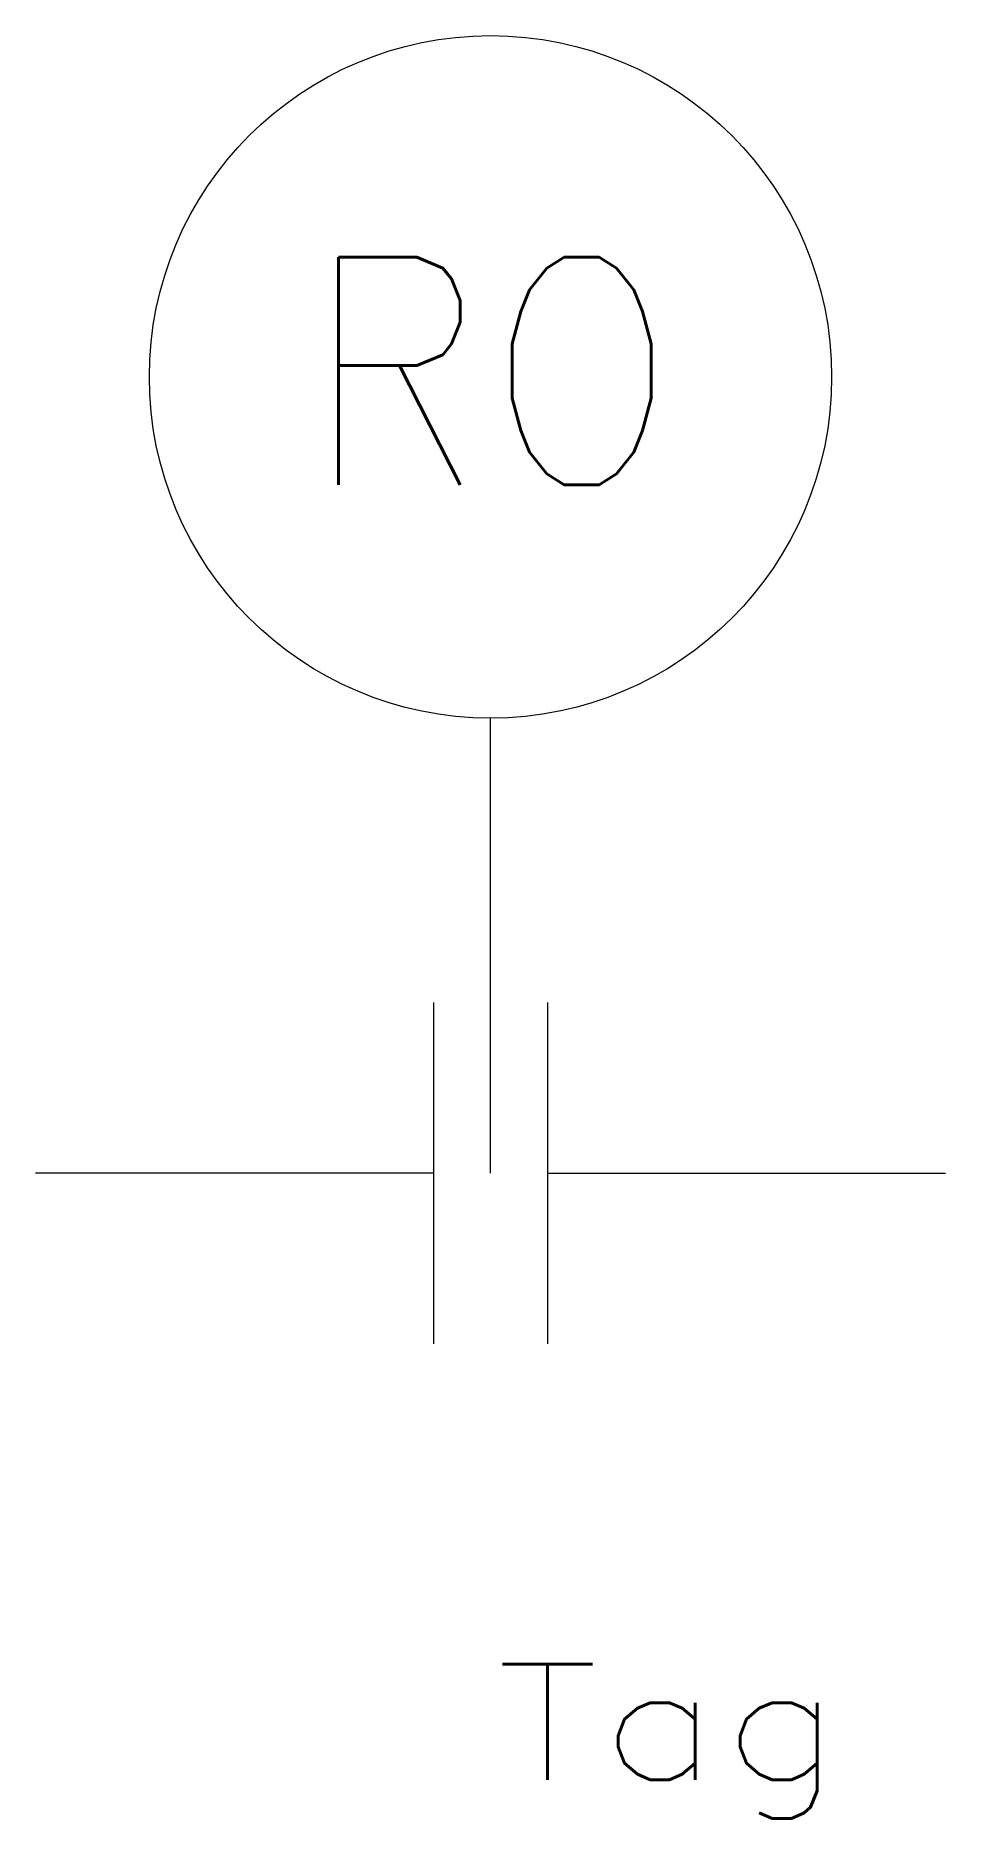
# Model space of a CAD drawing. Header units: inches. Extents: x -5 to 5, y -7.1 to 12.5.
import ezdxf
from ezdxf.enums import TextEntityAlignment as Align

# ---------------------------------------------------------------- set-up
doc = ezdxf.new("R2010")
doc.units = ezdxf.units.IN
doc.header["$MEASUREMENT"] = 0
doc.layers.get('0').update_dxf_attribs({"lineweight": 0})
doc.styles.add('ROMANS', font='ROMANS.SHX', dxfattribs={"width": 0.8})
doc.styles.add('STANDARD1', font='TXT.SHX')

msp = doc.modelspace()

# ---------------------------------------------------------------- linework, layer by layer
for p, q in [((0, 0), (0, 5)), ((-0.625, 1.875), (-0.625, -1.875)), ((0.625, 1.875), (0.625, -1.875)), ((-0.625, 0), (-5, 0)), ((0.625, 0), (5, 0))]:
    msp.add_line(p, q)
at = {"lineweight": 0}
msp.add_circle((0, 8.75), 3.75, dxfattribs=at)

# ---------------------------------------------------------------- texts
at = {"linetype": 'Continuous', "style": 'ROMANS', "width": 0.801744}
msp.add_text('RO', height=2.5, dxfattribs=at).set_placement((-2.052, 7.565), (2.052, 7.565), align=Align.FIT)
at = {"color": 7, "linetype": 'Continuous', "style": 'STANDARD1', "width": 1.166667}
msp.add_text('Tag', height=1.27, dxfattribs=at).set_placement((0.062, -6.667), (3.872, -6.667), align=Align.FIT)

doc.saveas('drawing.dxf')
